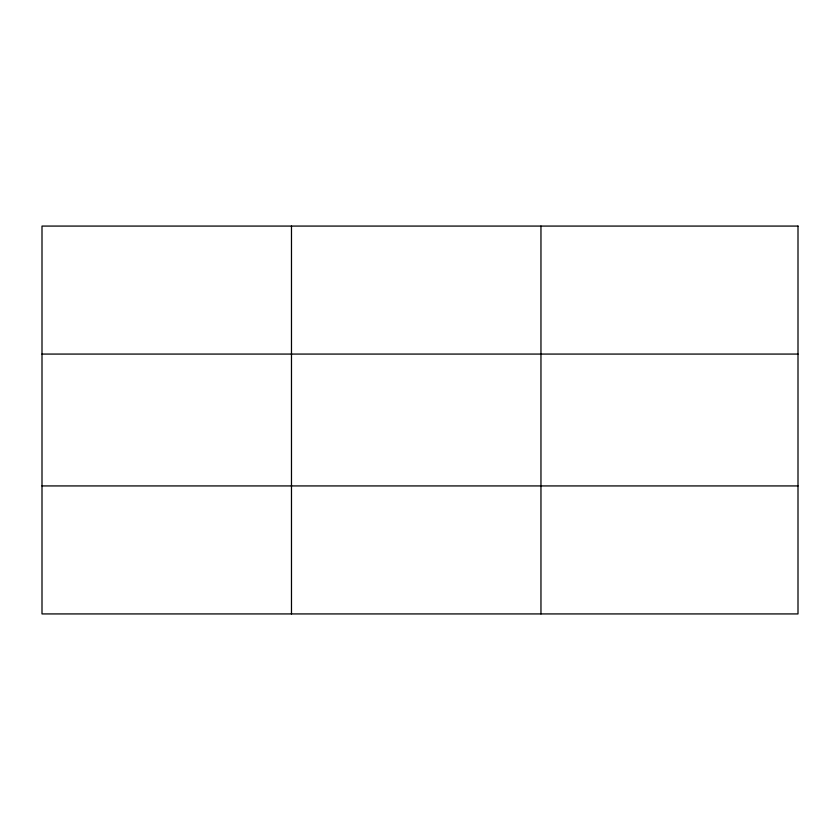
<?xml version="1.0" encoding="UTF-8"?>
<svg xmlns="http://www.w3.org/2000/svg" width="840" height="840" viewBox="0 0 840 840"><rect width="100%" height="100%" fill="white"/><g stroke="black" fill="none" stroke-linecap="round" stroke-linejoin="round"><path stroke-width="1.26" d="M291.48 613.925L291.48 226.076M540.96 613.925L540.96 226.076M42 354.07L798 354.07M42 485.93L798 485.93M798 226.076L798 613.925L42 613.925L42 226.076L798 226.076"/></g></svg>
